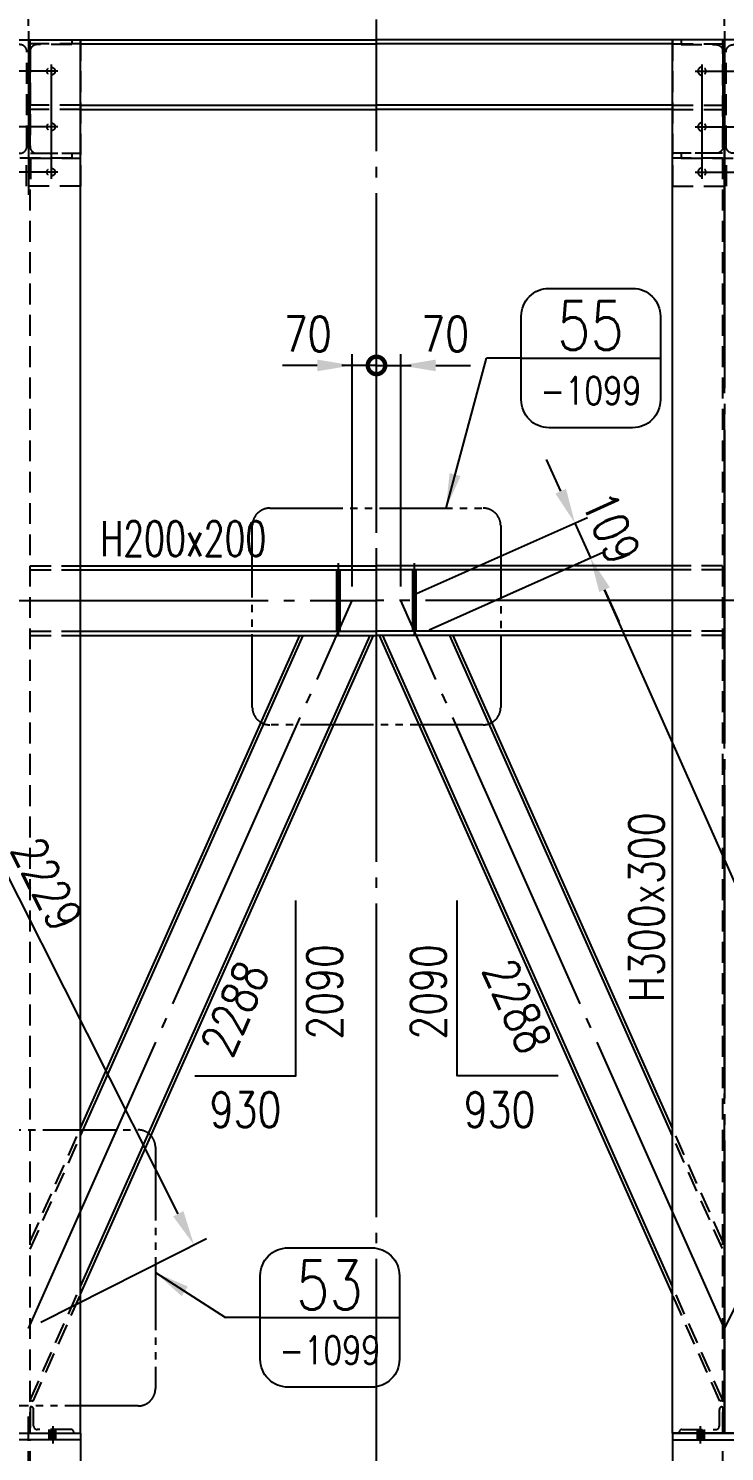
# Model space of a CAD drawing. Header units: millimetres. Extents: x 0 to 232280, y -26939 to 23794.
# Drawn here: x 133417 to 135417, y 4424 to 8510 of the extents above; entities that cross this region are included whole.
import ezdxf
from ezdxf.enums import TextEntityAlignment as Align

# ---------------------------------------------------------------- set-up
doc = ezdxf.new("R2010")
doc.units = ezdxf.units.MM
doc.header["$LTSCALE"] = 30
for name, pattern in [('JNK-CENTER', [34, 30, -1.5, 1, -1.5]), ('JNK-HIDDEN', [3, 2, -1]), ('JNK-PHANTOM', [15, 10, -1, 1, -1, 1, -1]), ('PH2', [15, 10, -1, 1, -1, 1, -1])]:
    doc.linetypes.add(name, pattern=pattern)
for name, color, linetype in [('CEN-R', 1, 'JNK-CENTER'), ('CON-G', 3, 'Continuous'), ('CON-W', 7, 'Continuous'), ('CON-Y', 2, 'Continuous'), ('det', 2, 'PH2'), ('Dim-W', 7, 'Continuous'), ('HID-Y', 2, 'JNK-HIDDEN'), ('PHA-M', 6, 'JNK-PHANTOM')]:
    doc.layers.add(name, color=color, linetype=linetype)
doc.styles.add('SIMPLEX', font='simplex.shx', dxfattribs={"width": 0.8})
doc.dimstyles.new('DIM35', dxfattribs={"dimscale": 35, "dimtxt": 2.5, "dimasz": 2.5, "dimexe": 0.8, "dimexo": 1, "dimgap": 1, "dimtad": 1, "dimdec": 1, "dimdsep": 46, "dimtxsty": 'SIMPLEX', "dimcen": 0, "dimclrd": 7, "dimclre": 7, "dimclrt": 2, "dimadec": 1, "dimazin": 2, "dimtfac": 1, "dimtdec": 1, "dimtix": 1, "dimtmove": 2, "dimatfit": 2, "dimfxl": 1, "dimtfill": 1, "dimarcsym": 1})
doc.dimstyles.new('DIM40', dxfattribs={"dimscale": 40, "dimtxt": 2.5, "dimasz": 2.5, "dimexe": 1, "dimexo": 1, "dimgap": 1, "dimtad": 1, "dimdec": 0, "dimdsep": 46, "dimtxsty": 'SIMPLEX', "dimcen": 0, "dimclrd": 7, "dimclre": 7, "dimclrt": 2, "dimadec": 1, "dimazin": 2, "dimtfac": 1, "dimtdec": 0, "dimtix": 1, "dimtmove": 2, "dimatfit": 2, "dimfxl": 1, "dimtolj": 1, "dimtzin": 0, "dimarcsym": 1})

# ---------------------------------------------------------------- blocks, each defined once
blk = doc.blocks.new('*D1814')
at = {"layer": 'DEFPOINTS', "color": 0, "transparency": 16777216}
for p in [(135416.9, 10433.7), (133416.9, 8477.2), (135416.9, 8477.2)]:
    blk.add_point(p, dxfattribs=at)
at = {"layer": 'Dim-W', "color": 7, "linetype": 'ByBlock', "lineweight": -2, "transparency": 16777216}
for p, q in [((133416.9, 8517.2), (133416.9, 10465.7)), ((135416.9, 8517.2), (135416.9, 10465.7)), ((133516.9, 10433.7), (135316.9, 10433.7))]:
    blk.add_line(p, q, dxfattribs=at)
at = {"layer": 'Dim-W', "color": 7, "transparency": 16777216}
for points in [[(133516.9, 10450.3), (133516.9, 10417), (133416.9, 10433.7)], [(135316.9, 10450.3), (135316.9, 10417), (135416.9, 10433.7)]]:
    blk.add_solid(points, dxfattribs=at)
at = {"layer": 'Dim-W', "color": 2, "transparency": 16777216, "insert": (134416.9, 10523.7), "char_height": 100, "attachment_point": 5, "style": 'SIMPLEX', "bg_fill": 3, "box_fill_scale": 1.1, "bg_fill_color": 256, "bg_fill_true_color": 13158600, "bg_fill_transparency": 0}
blk.add_mtext('2000', dxfattribs=at)
blk = doc.blocks.new('A$C056E11C4')
at = {"layer": 'PHA-M'}
for p, q in [((3101, -922.4), (3101, 47)), ((2951, 0), (3251, 0)), ((3251, 0), (3251, -20)), ((5251, 0), (4951, 0)), ((4951, 0), (4951, -20)), ((3251, -20), (2951, -20)), ((3106, -922.4), (3106, -20)), ((3251, -20), (3251, -922.4)), ((4951, -20), (5251, -20)), ((4951, -20), (4951, -922.4)), ((5096, -922.4), (5096, -20))]:
    blk.add_line(p, q, dxfattribs=at)
blk = doc.blocks.new('_DotSmall')
at = {"color": 0, "linetype": 'ByBlock', "const_width": 0.5}
blk.add_lwpolyline([(-0.0625, 0, 1), (0.0625, 0, 1)], format="xyb", close=True, dxfattribs=at)
blk = doc.blocks.new('*D1792')
at = {"layer": 'DEFPOINTS', "color": 0, "ltscale": 0.5, "transparency": 16777216}
for p in [(134486.9, 7542.3), (134416.9, 7021.5), (134486.9, 6867.2)]:
    blk.add_point(p, dxfattribs=at)
at = {"layer": 'Dim-W', "color": 7, "linetype": 'ByBlock', "lineweight": -2, "ltscale": 0.5, "transparency": 16777216}
for p, q in [((134416.9, 7061.5), (134416.9, 7574.3)), ((134486.9, 6907.2), (134486.9, 7574.3)), ((134416.9, 7542.3), (134316.9, 7542.3)), ((134416.9, 7542.3), (134486.9, 7542.3)), ((134586.9, 7542.3), (134686.9, 7542.3))]:
    blk.add_line(p, q, dxfattribs=at)
at = {"layer": 'Dim-W', "color": 7, "lineweight": -2, "ltscale": 0.5, "transparency": 16777216, "xscale": 100, "yscale": 100, "zscale": 100}
blk.add_blockref('_DotSmall', (134416.9, 7542.3), dxfattribs=at)
at = {"layer": 'Dim-W', "color": 2, "ltscale": 0.5, "transparency": 16777216, "insert": (134614.4, 7632.3), "char_height": 100, "attachment_point": 5, "style": 'SIMPLEX', "bg_fill": 3, "box_fill_scale": 1.1, "bg_fill_color": 256, "bg_fill_true_color": 13158600, "bg_fill_transparency": 0}
blk.add_mtext('70', dxfattribs=at)
at = {"layer": 'Dim-W', "color": 7, "ltscale": 0.5, "transparency": 16777216}
blk.add_solid([(134586.9, 7559), (134586.9, 7525.6), (134486.9, 7542.3)], dxfattribs=at)
blk = doc.blocks.new('*D1793')
at = {"layer": 'DEFPOINTS', "color": 0, "ltscale": 0.5, "transparency": 16777216}
for p in [(134346.9, 7542.3), (134416.9, 7021.5), (134346.9, 6867.2)]:
    blk.add_point(p, dxfattribs=at)
at = {"layer": 'Dim-W', "color": 7, "linetype": 'ByBlock', "lineweight": -2, "ltscale": 0.5, "transparency": 16777216}
for p, q in [((134346.9, 6907.2), (134346.9, 7574.3)), ((134416.9, 7061.5), (134416.9, 7574.3)), ((134246.9, 7542.3), (134146.9, 7542.3)), ((134416.9, 7542.3), (134346.9, 7542.3)), ((134416.9, 7542.3), (134516.9, 7542.3))]:
    blk.add_line(p, q, dxfattribs=at)
at = {"layer": 'Dim-W', "color": 7, "lineweight": -2, "ltscale": 0.5, "transparency": 16777216, "xscale": 100, "yscale": 100, "zscale": 100, "rotation": 180}
blk.add_blockref('_DotSmall', (134416.9, 7542.3), dxfattribs=at)
at = {"layer": 'Dim-W', "color": 2, "ltscale": 0.5, "transparency": 16777216, "insert": (134219.3, 7632.3), "char_height": 100, "attachment_point": 5, "style": 'SIMPLEX', "bg_fill": 3, "box_fill_scale": 1.1, "bg_fill_color": 256, "bg_fill_true_color": 13158600, "bg_fill_transparency": 0}
blk.add_mtext('70', dxfattribs=at)
at = {"layer": 'Dim-W', "color": 7, "ltscale": 0.5, "transparency": 16777216}
blk.add_solid([(134246.9, 7559), (134246.9, 7525.6), (134346.9, 7542.3)], dxfattribs=at)
blk = doc.blocks.new('*D1796')
at = {"layer": 'DEFPOINTS', "color": 0, "ltscale": 0.5, "transparency": 16777216}
for p in [(135031.4, 6989.7), (134486.9, 6867.2), (134531.4, 6767.2)]:
    blk.add_point(p, dxfattribs=at)
at = {"layer": 'Dim-W', "color": 7, "linetype": 'ByBlock', "lineweight": -2, "ltscale": 0.5, "transparency": 16777216}
for p, q in [((134946.2, 7181.1), (134905.6, 7272.4)), ((134523.4, 6883.5), (135023.4, 7106)), ((134986.9, 7089.7), (135031.4, 6989.7)), ((134567.9, 6783.5), (135067.9, 7006)), ((135072, 6898.3), (135112.7, 6807))]:
    blk.add_line(p, q, dxfattribs=at)
at = {"layer": 'Dim-W', "color": 7, "ltscale": 0.5, "transparency": 16777216}
for points in [[(134961.5, 7187.9), (134931, 7174.3), (134986.9, 7089.7)], [(135087.3, 6905.1), (135056.8, 6891.6), (135031.4, 6989.7)]]:
    blk.add_solid(points, dxfattribs=at)
at = {"layer": 'Dim-W', "color": 2, "ltscale": 0.5, "transparency": 16777216, "insert": (135091.4, 7076.3), "char_height": 100, "attachment_point": 5, "rotation": 293.9877, "style": 'SIMPLEX'}
blk.add_mtext('\\A1;109', dxfattribs=at)
blk = doc.blocks.new('*D1797')
at = {"layer": 'DEFPOINTS', "color": 0, "ltscale": 0.5, "transparency": 16777216}
for p in [(135031.4, 6989.7), (134531.4, 6767.2), (135416.9, 4777.2)]:
    blk.add_point(p, dxfattribs=at)
at = {"layer": 'Dim-W', "color": 7, "linetype": 'ByBlock', "lineweight": -2, "ltscale": 0.5, "transparency": 16777216}
for p, q in [((134567.9, 6783.5), (135067.9, 7006)), ((135876.2, 5091), (135072, 6898.3)), ((135453.4, 4793.5), (135953.4, 5015.9))]:
    blk.add_line(p, q, dxfattribs=at)
at = {"layer": 'Dim-W', "color": 7, "ltscale": 0.5, "transparency": 16777216}
for points in [[(135087.3, 6905.1), (135056.8, 6891.6), (135031.4, 6989.7)], [(135891.5, 5097.8), (135861, 5084.3), (135916.9, 4999.7)]]:
    blk.add_solid(points, dxfattribs=at)
at = {"layer": 'Dim-W', "color": 2, "ltscale": 0.5, "transparency": 16777216, "insert": (135556.4, 6031.3), "char_height": 100, "attachment_point": 5, "rotation": 293.9877, "style": 'SIMPLEX'}
blk.add_mtext('\\A1;2178', dxfattribs=at)
blk = doc.blocks.new('*D1802')
at = {"layer": 'DEFPOINTS', "color": 0, "ltscale": 0.5, "transparency": 16777216}
for p in [(132887.5, 7007.4), (132411.9, 6767.2), (133416.9, 4777.2)]:
    blk.add_point(p, dxfattribs=at)
at = {"layer": 'Dim-W', "color": 7, "linetype": 'ByBlock', "lineweight": -2, "ltscale": 0.5, "transparency": 16777216}
for p, q in [((132447.6, 6785.3), (132923.2, 7025.5)), ((133847.5, 5106.7), (132932.6, 6918.2)), ((133452.6, 4795.2), (133928.2, 5035.4))]:
    blk.add_line(p, q, dxfattribs=at)
at = {"layer": 'Dim-W', "color": 7, "ltscale": 0.5, "transparency": 16777216}
for points in [[(132947.5, 6925.7), (132917.7, 6910.7), (132887.5, 7007.4)], [(133862.3, 5114.2), (133832.6, 5099.2), (133892.5, 5017.4)]]:
    blk.add_solid(points, dxfattribs=at)
at = {"layer": 'Dim-W', "color": 2, "ltscale": 0.5, "transparency": 16777216, "insert": (133470.4, 6053), "char_height": 100, "attachment_point": 5, "rotation": 296.7946, "style": 'SIMPLEX'}
blk.add_mtext('\\A1;2229', dxfattribs=at)
blk = doc.blocks.new('det-tag')
at = {"layer": 'CON-Y'}
blk.add_line((5, 0), (-5, 0), dxfattribs=at)
blk.add_lwpolyline([(-3, -5), (3, -5, 0.414214), (5, -3), (5, 3, 0.414214), (3, 5), (-3, 5, 0.414214), (-5, 3), (-5, -3, 0.414214)], format="xyb", close=True, dxfattribs=at)
at = {"layer": 'CON-G', "style": 'SIMPLEX', "width": 0.8}
blk.add_attdef('TAG', text='', height=3.5, dxfattribs=at).set_placement((0.02, 0.58), align=Align.CENTER)
at = {"layer": 'CON-Y', "style": 'SIMPLEX', "width": 0.8}
blk.add_attdef('-8888', text='', height=2, dxfattribs=at).set_placement((0, -3.34), align=Align.CENTER)
blk = doc.blocks.new('A$C1EAB6165')
at = {"layer": 'CEN-R'}
for p, q in [((0, 25), (0, -445)), ((-65, -70.8), (-65, -399.2)), ((65, -70.8), (65, -399.2)), ((84.2, -90), (-84.2, -90)), ((84.2, -250), (-84.2, -250)), ((84.2, -380), (-84.2, -380))]:
    blk.add_line(p, q, dxfattribs=at)
at = {"layer": 'HID-Y'}
for p, q in [((-6, -420), (-6, -340)), ((6, -340), (6, -420))]:
    blk.add_line(p, q, dxfattribs=at)
blk.add_lwpolyline([(150, 0), (150, -420), (-150, -420), (-150, 0)], close=True, dxfattribs=at)
blk.add_lwpolyline([(-125, -340), (-125, -326), (-24.5, -326, 0.414214), (-4.5, -306), (-4.5, -34, 0.414214), (-24.5, -14), (-125, -14), (-125, 0), (125, 0), (125, -14), (24.5, -14, 0.414214), (4.5, -34), (4.5, -306, 0.414214), (24.5, -326), (125, -326), (125, -340)], format="xyb", close=True, dxfattribs=at)
at = {"layer": 'HID-Y', "ltscale": 0.3}
for centre in [(-65, -90), (65, -90), (-65, -250), (65, -250), (-65, -380), (65, -380)]:
    blk.add_circle(centre, 11.5, dxfattribs=at)

msp = doc.modelspace()

# ---------------------------------------------------------------- hatches: boundary and pattern name
at = {"layer": 'CON-W'}
h = msp.add_hatch(color=256, dxfattribs=at)
h.paths.add_polyline_path([(133475.39, 4487.2), (133486.89, 4487.2), (133486.89, 4477.2), (133475.39, 4477.2)])
h.paths.add_polyline_path([(133475.39, 4477.2), (133486.89, 4477.2), (133486.89, 4457.2), (133475.39, 4457.2)])
h.paths.add_polyline_path([(133486.89, 4477.2), (133498.39, 4477.2), (133498.39, 4457.2), (133486.89, 4457.2)])
h.paths.add_polyline_path([(133486.89, 4477.2), (133486.89, 4487.2), (133498.39, 4487.2), (133498.39, 4477.2)])
h = msp.add_hatch(color=256, dxfattribs=at)
h.paths.add_polyline_path([(133475.39, 4487.2), (133486.89, 4487.2), (133486.89, 4477.2), (133475.39, 4477.2)])
h.paths.add_polyline_path([(133475.39, 4477.2), (133486.89, 4477.2), (133486.89, 4457.2), (133475.39, 4457.2)])
h.paths.add_polyline_path([(133486.89, 4477.2), (133498.39, 4477.2), (133498.39, 4457.2), (133486.89, 4457.2)])
h.paths.add_polyline_path([(133486.89, 4477.2), (133486.89, 4487.2), (133498.39, 4487.2), (133498.39, 4477.2)])
h = msp.add_hatch(color=256, dxfattribs=at)
h.paths.add_polyline_path([(135358.39, 4487.2), (135346.89, 4487.2), (135346.89, 4477.2), (135358.39, 4477.2)])
h.paths.add_polyline_path([(135358.39, 4477.2), (135346.89, 4477.2), (135346.89, 4457.2), (135358.39, 4457.2)])
h.paths.add_polyline_path([(135346.89, 4477.2), (135335.39, 4477.2), (135335.39, 4457.2), (135346.89, 4457.2)])
h.paths.add_polyline_path([(135346.89, 4477.2), (135346.89, 4487.2), (135335.39, 4487.2), (135335.39, 4477.2)])
h = msp.add_hatch(color=256, dxfattribs=at)
h.paths.add_polyline_path([(135358.39, 4487.2), (135346.89, 4487.2), (135346.89, 4477.2), (135358.39, 4477.2)])
h.paths.add_polyline_path([(135358.39, 4477.2), (135346.89, 4477.2), (135346.89, 4457.2), (135358.39, 4457.2)])
h.paths.add_polyline_path([(135346.89, 4477.2), (135335.39, 4477.2), (135335.39, 4457.2), (135346.89, 4457.2)])
h.paths.add_polyline_path([(135346.89, 4477.2), (135346.89, 4487.2), (135335.39, 4487.2), (135335.39, 4477.2)])

# ---------------------------------------------------------------- linework, layer by layer
at = {"layer": 'CEN-R'}
for p, q in [((134416.89, 4077.17), (134416.89, 8535.13)), ((135416.89, 4477.2), (135416.89, 8477.23)), ((135416.89, 8377.23), (135416.89, 4477.2)), ((131165.89, 6867.23), (134416.89, 6867.23)), ((133416.89, 4777.2), (134346.89, 6867.23)), ((138517.89, 6867.23), (134416.89, 6867.23)), ((135416.89, 4777.2), (134486.89, 6867.23)), ((135416.89, 4777.2), (136472.39, 6867.23)), ((133486.89, 4497.2), (133486.89, 4447.2)), ((133486.89, 4497.2), (133486.89, 4447.2)), ((135346.89, 4497.2), (135346.89, 4447.2)), ((135346.89, 4497.2), (135346.89, 4447.2))]:
    msp.add_line(p, q, dxfattribs=at)
at = {"layer": 'CON-G'}
for p, q in [((131325.89, 8477.23), (134416.89, 8477.23)), ((133566.89, 4477.2), (133566.89, 8477.23)), ((133566.89, 8465.23), (134416.89, 8465.23)), ((137507.89, 8477.23), (134416.89, 8477.23)), ((135266.89, 8465.23), (134416.89, 8465.23)), ((135266.89, 4477.2), (135266.89, 8477.23)), ((133566.89, 8289.23), (134416.89, 8289.23)), ((133566.89, 8277.23), (134416.89, 8277.23)), ((135266.89, 8289.23), (134416.89, 8289.23)), ((135266.89, 8277.23), (134416.89, 8277.23)), ((133566.89, 6967.23), (134416.89, 6967.23)), ((133566.89, 6955.23), (134416.89, 6955.23)), ((135266.89, 6967.23), (134416.89, 6967.23)), ((135266.89, 6955.23), (134416.89, 6955.23)), ((133566.89, 6779.23), (134416.89, 6779.23)), ((133566.89, 6767.23), (134416.89, 6767.23)), ((133566.89, 4875.71), (134408.57, 6767.23)), ((133566.89, 4897.84), (134398.72, 6767.23)), ((133566.89, 5352.9), (134196.23, 6767.23)), ((133566.89, 5330.77), (134206.08, 6767.23)), ((135266.89, 6779.23), (134416.89, 6779.23)), ((135266.89, 6767.23), (134416.89, 6767.23)), ((135266.89, 4875.71), (134425.22, 6767.23)), ((135266.89, 4897.84), (134435.07, 6767.23)), ((135266.89, 5330.77), (134627.71, 6767.23)), ((135266.89, 5352.9), (134637.56, 6767.23)), ((133266.89, 4477.2), (133566.89, 4477.2)), ((135266.89, 4477.2), (135566.89, 4477.2))]:
    msp.add_line(p, q, dxfattribs=at)
at = {"layer": 'CON-W'}
for p, q in [((134832.7, 7563.52), (134732.7, 7563.52)), ((134082.88, 4808.89), (133982.88, 4808.89))]:
    msp.add_line(p, q, dxfattribs=at)
at = {"layer": 'det', "ltscale": 0.7}
for points in [[(134060.1, 7082.39, -0.4142136), (134110.1, 7132.39), (134723.68, 7132.39, -0.4142136), (134773.68, 7082.39), (134773.68, 6560.56, -0.4142136), (134723.68, 6510.56), (134110.1, 6510.56, -0.4142136), (134060.1, 6560.56)], [(133093.07, 5297.53, -0.4142136), (133143.07, 5347.53), (133731.8, 5347.53, -0.4142136), (133781.8, 5297.53), (133781.8, 4604.91, -0.4142136), (133731.8, 4554.91), (133143.07, 4554.91, -0.4142136), (133093.07, 4604.91)]]:
    msp.add_lwpolyline(points, format="xyb", close=True, dxfattribs=at)
at = {"layer": 'Dim-W', "ltscale": 0.5}
for points in [[(133894.52, 5502.67), (134184.81, 5502.67), (134184.81, 6006.43)], [(134939.26, 5502.67), (134648.98, 5502.67), (134648.98, 6006.43)]]:
    msp.add_lwpolyline(points, dxfattribs=at)
at = {"layer": 'HID-Y'}
for p, q in [((133566.89, 8465.23), (133421.89, 8465.23)), ((133566.89, 8289.23), (133421.89, 8289.23)), ((133566.89, 8277.23), (133421.89, 8277.23)), ((135266.89, 8289.23), (135411.89, 8289.23)), ((135266.89, 8277.23), (135411.89, 8277.23)), ((133422.89, 8151.23), (133566.89, 8151.23)), ((133422.89, 8137.23), (133566.89, 8137.23)), ((135410.89, 8151.23), (135266.89, 8151.23)), ((135410.89, 8137.23), (135266.89, 8137.23)), ((133421.89, 6967.23), (133566.89, 6967.23)), ((133421.89, 6955.23), (133566.89, 6955.23)), ((135410.89, 6967.23), (135266.89, 6967.23)), ((135410.89, 6955.23), (135266.89, 6955.23)), ((133421.89, 6779.23), (133566.89, 6779.23)), ((133421.89, 6767.23), (133566.89, 6767.23)), ((135410.89, 6779.23), (135266.89, 6779.23)), ((135410.89, 6767.23), (135266.89, 6767.23)), ((133421.89, 5027.04), (133566.89, 5352.9)), ((135410.89, 5029.29), (135266.89, 5352.9)), ((133421.89, 5004.9), (133566.89, 5330.77)), ((135410.89, 5007.15), (135266.89, 5330.77)), ((133421.89, 4571.98), (133566.89, 4897.84)), ((133430.12, 4568.32), (133566.89, 4875.71)), ((135411.89, 4571.98), (135266.89, 4897.84)), ((135403.67, 4568.32), (135266.89, 4875.71)), ((133421.89, 4571.98), (133430.12, 4568.32)), ((135411.89, 4571.98), (135403.67, 4568.32)), ((133475.39, 4487.2), (133475.39, 4457.2)), ((133475.39, 4487.2), (133475.39, 4457.2)), ((135358.39, 4487.2), (135358.39, 4457.2)), ((135358.39, 4487.2), (135358.39, 4457.2))]:
    msp.add_line(p, q, dxfattribs=at)
for points in [[(133421.89, 4477.2), (133546.89, 4477.2), (133546.89, 4480.2, 0.4142136), (133539.89, 4487.2), (133441.89, 4487.2, -0.4142136), (133431.89, 4497.2), (133431.89, 4545.2, 0.4142136), (133424.89, 4552.2), (133421.89, 4552.2)], [(135411.89, 4477.2), (135286.89, 4477.2), (135286.89, 4480.2, -0.4142136), (135293.89, 4487.2), (135391.89, 4487.2, 0.4142136), (135401.89, 4497.2), (135401.89, 4545.2, -0.4142136), (135408.89, 4552.2), (135411.89, 4552.2)]]:
    msp.add_lwpolyline(points, format="xyb", close=True, dxfattribs=at)

# ---------------------------------------------------------------- block references
at = {"layer": 'CON-W'}
ref = msp.add_blockref('det-tag', (135032.7, 7563.52), dxfattribs=dict(at, xscale=-40, yscale=40, zscale=40))
ref.add_attrib('TAG', '55', dxfattribs={"layer": 'CON-G', "height": 140, "style": 'SIMPLEX', "width": 0.8}).set_placement((135031.77, 7586.72), align=Align.CENTER)
ref.add_attrib('-8888', '-1099', dxfattribs={"layer": 'CON-Y', "height": 80, "style": 'SIMPLEX', "width": 0.8}).set_placement((135032.7, 7429.92), align=Align.CENTER)
ref = msp.add_blockref('det-tag', (134282.88, 4808.89), dxfattribs=dict(at, xscale=-40, yscale=40, zscale=40))
ref.add_attrib('TAG', '53', dxfattribs={"layer": 'CON-G', "height": 140, "style": 'SIMPLEX', "width": 0.8}).set_placement((134281.95, 4832.09), align=Align.CENTER)
ref.add_attrib('-8888', '-1099', dxfattribs={"layer": 'CON-Y', "height": 80, "style": 'SIMPLEX', "width": 0.8}).set_placement((134282.88, 4675.29), align=Align.CENTER)
at = {"layer": 'Dim-W', "ltscale": 0.5}
msp.add_blockref('A$C056E11C4', (130315.89, 4477.2), dxfattribs=at)

# ---------------------------------------------------------------- texts
at = {"layer": 'CON-Y', "style": 'SIMPLEX'}
for s, width, p in [('H200x200', 0.7, (133623.29, 6994.8)), ('930', 0.8, (133937.77, 5355.51)), ('930', 0.8, (134667.77, 5355.51))]:
    msp.add_text(s, height=100, dxfattribs=dict(at, width=width)).set_placement(p)
at = {"layer": 'CON-Y', "style": 'SIMPLEX', "width": 0.8}
for p in [(134318.02, 5606.65), (134615.77, 5606.65)]:
    msp.add_text('2090', height=100, rotation=90, dxfattribs=at).set_placement(p)
at = {"layer": 'Dim-W', "color": 2, "style": 'SIMPLEX', "width": 0.8}
for s, rotation, p in [('H300x300', 90, (135242.5, 5713.89)), ('2288', 66.01235, (133999.6, 5550.08)), ('2288', 293.98765, (134719.58, 5807.64))]:
    msp.add_text(s, height=100, rotation=rotation, dxfattribs=at).set_placement(p)

# ---------------------------------------------------------------- dimensions: what is measured, and where the dimension line sits
at = {"layer": 'Dim-W', "ltscale": 0.5}
dim = msp.add_linear_dim(base=(132887.54, 7007.44), p1=(133416.89, 4777.2), p2=(132411.9, 6767.23), angle=296.79458, dimstyle='DIM40', dxfattribs=at)
dim.commit()
dim.dimension.update_dxf_attribs({"geometry": '*D1802', "text_midpoint": (133470.37, 6052.99)})

# ---------------------------------------------------------------- leaders
at = {"layer": 'CON-W', "color": 4}
msp.add_leader([(133781.8, 4937.99), (133982.88, 4808.89)], dimstyle='DIM40', override={"dimgap": 1, "dimtad": 0}, dxfattribs=at)

# ---------------------------------------------------------------- next in the draw order: dimensions: what is measured, and where the dimension line sits
at = {"layer": 'Dim-W'}
dim = msp.add_linear_dim(base=(135416.89, 10433.67), p1=(133416.89, 8477.23), p2=(135416.89, 8477.23), dimstyle='DIM35', override={"dimscale": 40}, dxfattribs=at)
dim.commit()
dim.dimension.update_dxf_attribs({"geometry": '*D1814', "text_midpoint": (134416.89, 10523.67)})
at = {"layer": 'Dim-W', "ltscale": 0.5}
dim = msp.add_linear_dim(base=(134486.89, 7542.31), p1=(134416.89, 7021.54), p2=(134486.89, 6867.23), dimstyle='DIM35', override={"dimscale": 40, "dimblk1": 'DotSmall', "dimsah": 1}, dxfattribs=at)
dim.commit()
dim.dimension.update_dxf_attribs({"geometry": '*D1792', "text_midpoint": (134614.45, 7632.31), "dimtype": 160})

# ---------------------------------------------------------------- next in the draw order: linework, layer by layer
at = {"layer": 'HID-Y'}
for p, q in [((133421.89, 4477.2), (133421.89, 8477.23)), ((135266.89, 8465.23), (135411.89, 8465.23)), ((135411.89, 4477.2), (135411.89, 8477.23))]:
    msp.add_line(p, q, dxfattribs=at)

# ---------------------------------------------------------------- next in the draw order: block references
at = {"layer": 'Dim-W', "ltscale": 0.5}
msp.add_blockref('A$C1EAB6165', (133416.89, 8477.23), dxfattribs=at)
at = {"layer": 'Dim-W', "ltscale": 0.5, "xscale": -1}
msp.add_blockref('A$C1EAB6165', (135416.89, 8477.23), dxfattribs=at)

# ---------------------------------------------------------------- next in the draw order: dimensions: what is measured, and where the dimension line sits
at = {"layer": 'Dim-W', "ltscale": 0.5}
dim = msp.add_linear_dim(base=(134346.89, 7542.31), p1=(134416.89, 7021.54), p2=(134346.89, 6867.23), angle=180, dimstyle='DIM35', override={"dimscale": 40, "dimblk1": 'DotSmall', "dimsah": 1}, dxfattribs=at)
dim.commit()
dim.dimension.update_dxf_attribs({"geometry": '*D1793', "text_midpoint": (134219.34, 7632.31), "dimtype": 160})

# ---------------------------------------------------------------- next in the draw order: leaders
at = {"layer": 'CON-W', "color": 4}
msp.add_leader([(134616.69, 7132.39), (134732.7, 7563.52)], dimstyle='DIM40', override={"dimgap": 1, "dimtad": 0}, dxfattribs=at)

# ---------------------------------------------------------------- next in the draw order: linework, layer by layer
at = {"layer": 'CEN-R'}
for p, q in [((134307.74, 6767.23), (134307.74, 6974.67)), ((134526.05, 6767.23), (134526.05, 6974.67))]:
    msp.add_line(p, q, dxfattribs=at)
at = {"layer": 'CON-G'}
for p, q in [((134303.24, 6779.23), (134303.24, 6955.23)), ((134312.24, 6779.23), (134312.24, 6955.23)), ((134521.55, 6779.23), (134521.55, 6955.23)), ((134530.55, 6779.23), (134530.55, 6955.23))]:
    msp.add_line(p, q, dxfattribs=at)

# ---------------------------------------------------------------- next in the draw order: dimensions: what is measured, and where the dimension line sits
at = {"layer": 'Dim-W', "ltscale": 0.5}
for p1, picture, middle in [((134486.89, 6867.23), '*D1796', (135091.36, 7076.3)), ((135416.89, 4777.2), '*D1797', (135556.36, 6031.29))]:
    dim = msp.add_linear_dim(base=(135031.39, 6989.71), p1=p1, p2=(134531.39, 6767.23), angle=293.98765, dimstyle='DIM40', dxfattribs=at)
    dim.commit()
    dim.dimension.update_dxf_attribs({"geometry": picture, "text_midpoint": middle})

doc.saveas('drawing.dxf')
